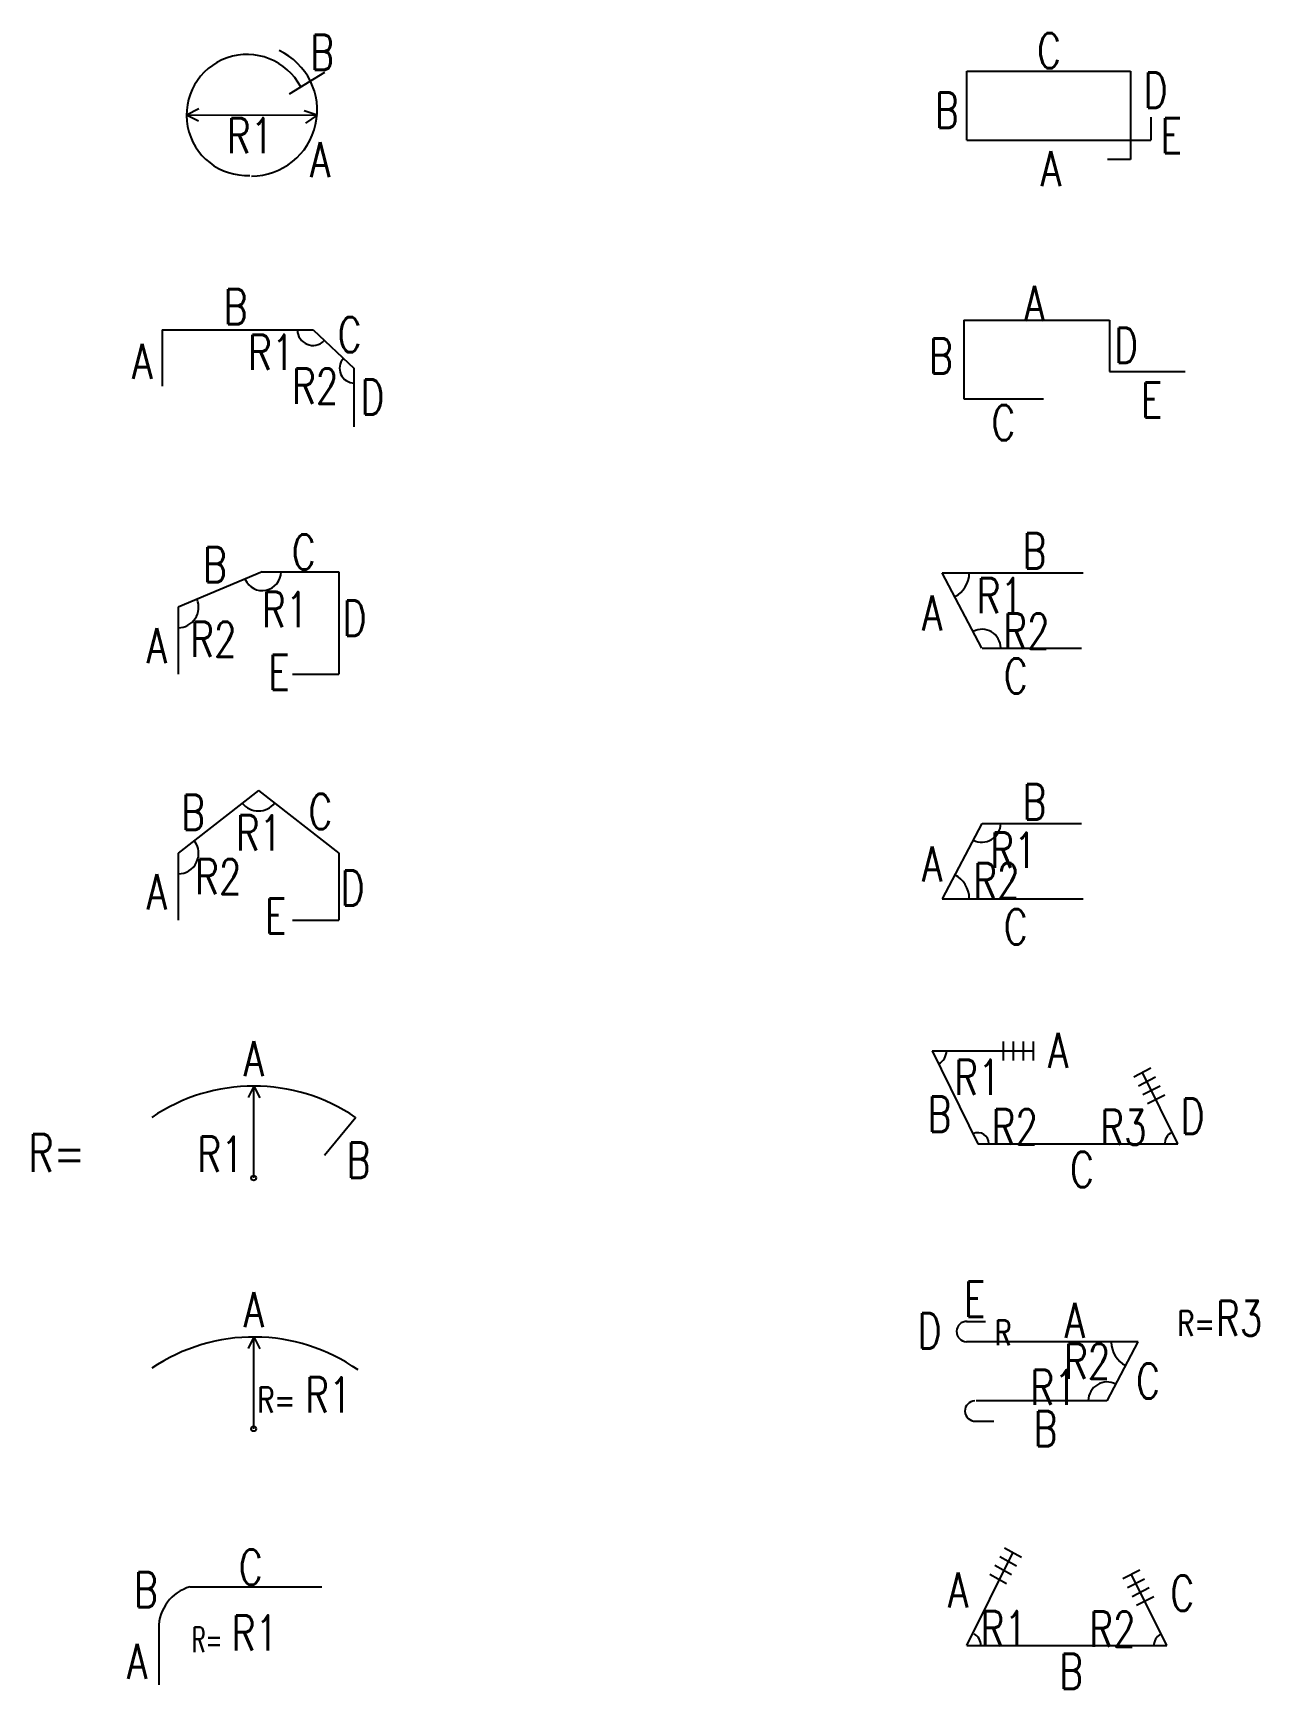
# Model space of a CAD drawing. Header units: millimetres. Extents: x -0.4 to 11.6, y -0.2 to 49.8.
# Drawn here: x -0.449 to 1.993, y 12.351 to 15.65 of the extents above; entities that cross this region are included whole.
import ezdxf
from ezdxf.enums import TextEntityAlignment as Align

# ---------------------------------------------------------------- set-up
doc = ezdxf.new("R2010")
doc.units = ezdxf.units.MM
for name, color, linetype in [('DIM', 7, 'Continuous'), ('SHOP', 2, 'Continuous'), ('TEXTSHOP', 3, 'Continuous')]:
    doc.layers.add(name, color=color, linetype=linetype)
doc.styles.add('ROMANS', font='romans.shx', dxfattribs={"width": 0.75, "bigfont": 'whgtxt.shx'})

# ---------------------------------------------------------------- blocks, each defined once
blk = doc.blocks.new('SSBAR_SHP_26')
at = {"color": 40}
blk.add_arc((-0.1129, -0.0286), 0.0858, 105.7649, 180, dxfattribs=at)
at = {"layer": 'SHOP', "color": 2}
for p, q in [((-0.1362, 0.054), (0.1263, 0.054)), ((-0.1986, -0.0286), (-0.1986, -0.1411))]:
    blk.add_line(p, q, dxfattribs=at)
at = {"layer": 'TEXTSHOP', "color": 3, "style": 'ROMANS', "width": 0.6}
blk.add_text('R=', height=0.05, dxfattribs=at).set_placement((-0.1021, -0.0765), align=Align.CENTER)
at = {"layer": 'TEXTSHOP', "color": 4, "style": 'ROMANS', "width": 0.75}
blk.add_attdef('C', text='', height=0.07, dxfattribs=at).set_placement((-0.0153, 0.0581), align=Align.CENTER)
for tag, p in [('B', (-0.2006, 0.0132)), ('A', (-0.2213, -0.1294))]:
    blk.add_attdef(tag, text='', height=0.07, dxfattribs=at).set_placement(p, align=Align.RIGHT)
blk.add_attdef('R1', (-0.0532, -0.073), '', height=0.07, dxfattribs=at)
blk = doc.blocks.new('SSBAR_SHP_27')
at = {"layer": 'DIM', "color": 7}
for p, q in [((-0.0094, 0.0519), (-0.0206, 0.0289)), ((-0.0094, -0.1312), (-0.0094, 0.0519)), ((-0.0094, 0.0519), (0.0028, 0.0282))]:
    blk.add_line(p, q, dxfattribs=at)
blk.add_circle((-0.0094, -0.1312), 0.00487, dxfattribs=at)
at = {"layer": 'SHOP', "color": 2}
blk.add_arc((-0.0094, -0.3107), 0.3625, 54.9858, 124.0789, dxfattribs=at)
at = {"layer": 'TEXTSHOP', "color": 3, "style": 'ROMANS', "width": 0.75}
blk.add_text('R=', height=0.05, dxfattribs=at).set_placement((-0.0022, -0.0984))
at = {"layer": 'TEXTSHOP', "color": 4, "style": 'ROMANS', "width": 0.75}
blk.add_attdef('A', text='', height=0.07, dxfattribs=at).set_placement((-0.0091, 0.0715), align=Align.CENTER)
blk.add_attdef('R1', (0.0932, -0.0984), '', height=0.07, dxfattribs=at)
blk = doc.blocks.new('SSBAR_SHP_28')
at = {"layer": 'DIM', "color": 7}
for p, q in [((-0.0094, 0.0519), (-0.0206, 0.0289)), ((-0.0094, -0.1312), (-0.0094, 0.0519)), ((-0.0094, 0.0519), (0.0028, 0.0282))]:
    blk.add_line(p, q, dxfattribs=at)
blk.add_circle((-0.0094, -0.1312), 0.00487, dxfattribs=at)
at = {"layer": 'SHOP', "color": 2}
blk.add_line((0.1319, -0.0861), (0.1938, -0.0104), dxfattribs=at)
blk.add_arc((-0.0094, -0.3107), 0.3625, 55.9211, 124.0789, dxfattribs=at)
at = {"layer": 'TEXTSHOP', "color": 3, "style": 'ROMANS', "width": 0.75}
blk.add_text('R=', height=0.075, dxfattribs=at).set_placement((-0.3452, -0.1187), align=Align.RIGHT)
at = {"layer": 'TEXTSHOP', "color": 4, "style": 'ROMANS', "width": 0.75}
blk.add_attdef('A', text='', height=0.07, dxfattribs=at).set_placement((-0.0091, 0.0715), align=Align.CENTER)
blk.add_attdef('R1', text='', height=0.07, dxfattribs=at).set_placement((-0.0292, -0.1187), align=Align.RIGHT)
blk.add_attdef('B', (0.1757, -0.1307), '', height=0.07, dxfattribs=at)
blk = doc.blocks.new('SSBAR_SHP_29')
at = {"layer": 'DIM', "color": 7}
for centre, start, end in [((0, 0.1411), 218.075, 321.925), ((-0.16, 0.0157), 270, 38.075)]:
    blk.add_arc(centre, 0.0409, start, end, dxfattribs=at)
at = {"layer": 'SHOP', "color": 2}
for p, q in [((0, 0.1411), (-0.16, 0.0157)), ((0, 0.1411), (0.16, 0.0157)), ((-0.16, 0.0157), (-0.16, -0.1177)), ((0.16, 0.0157), (0.16, -0.1177)), ((0.068, -0.1177), (0.16, -0.1177))]:
    blk.add_line(p, q, dxfattribs=at)
at = {"layer": 'TEXTSHOP', "color": 4, "style": 'ROMANS', "width": 0.75}
for tag, p in [('B', (-0.1065, 0.0625)), ('A', (-0.182, -0.0961)), ('E', (0.0555, -0.1442))]:
    blk.add_attdef(tag, text='', height=0.07, dxfattribs=at).set_placement(p, align=Align.RIGHT)
for tag, p in [('C', (0.0998, 0.0639)), ('R2', (-0.1261, -0.0657)), ('D', (0.1641, -0.0884))]:
    blk.add_attdef(tag, p, '', height=0.07, dxfattribs=at)
blk.add_attdef('R1', text='', height=0.07, dxfattribs=at).set_placement((0.0011, 0.0215), align=Align.CENTER)
blk = doc.blocks.new('SSBAR_SHP_30')
blk.add_arc((0.0077, 0.0765), 0.0373, 203.4918, 0)
at = {"layer": 'DIM', "color": 7}
blk.add_arc((-0.16, 0.0061), 0.0409, 270, 22.77, dxfattribs=at)
at = {"layer": 'SHOP', "color": 2}
for p, q in [((0.0077, 0.0765), (-0.16, 0.0061)), ((0.16, 0.0765), (0.16, -0.1273)), ((-0.16, 0.0061), (-0.16, -0.1273)), ((0.068, -0.1273), (0.16, -0.1273))]:
    blk.add_line(p, q, dxfattribs=at)
at = {"layer": 'SHOP'}
blk.add_line((0.0077, 0.0765), (0.16, 0.0765), dxfattribs=at)
at = {"layer": 'TEXTSHOP', "color": 4, "style": 'ROMANS', "width": 0.75}
for tag, p in [('C', (0.0902, 0.0813)), ('R1', (0.0532, -0.0335))]:
    blk.add_attdef(tag, text='', height=0.07, dxfattribs=at).set_placement(p, align=Align.CENTER)
for tag, p in [('B', (-0.0631, 0.0557)), ('A', (-0.182, -0.1057)), ('E', (0.0623, -0.1587))]:
    blk.add_attdef(tag, text='', height=0.07, dxfattribs=at).set_placement(p, align=Align.RIGHT)
for tag, p in [('D', (0.1679, -0.0508)), ('R2', (-0.1358, -0.0927))]:
    blk.add_attdef(tag, p, '', height=0.07, dxfattribs=at)
blk = doc.blocks.new('SSBAR_SHP_31')
at = {"color": 40}
for centre, radius, start, end in [((0.1088, 0.059), 0.0312, 181.2484, 313.9531), ((0.1908, -0.018), 0.0291, 137.9535, 270.032)]:
    blk.add_arc(centre, radius, start, end, dxfattribs=at)
at = {"layer": 'SHOP', "color": 2}
for p, q in [((-0.1921, 0.059), (0.1088, 0.059)), ((-0.1921, 0.059), (-0.1921, -0.0535)), ((0.1088, 0.059), (0.1908, -0.018)), ((0.1909, -0.1345), (0.1908, -0.018))]:
    blk.add_line(p, q, dxfattribs=at)
at = {"layer": 'TEXTSHOP', "color": 4, "style": 'ROMANS', "width": 0.75}
blk.add_attdef('B', text='', height=0.07, dxfattribs=at).set_placement((-0.0456, 0.0699), align=Align.CENTER)
for tag, p in [('C', (0.1581, 0.0143)), ('D', (0.2034, -0.1101))]:
    blk.add_attdef(tag, p, '', height=0.07, dxfattribs=at)
for tag, p in [('R1', (0.0715, -0.0208)), ('A', (-0.2111, -0.0391)), ('R2', (0.1593, -0.0883))]:
    blk.add_attdef(tag, text='', height=0.07, dxfattribs=at).set_placement(p, align=Align.RIGHT)
blk = doc.blocks.new('SSBAR_SHP_32')
at = {"color": 0}
for p, q in [((0.0618, 0.0291), (0.1326, 0.0725)), ((-0.1433, -0.0128), (0.1167, -0.0133))]:
    blk.add_line(p, q, dxfattribs=at)
at = {"color": 2}
for centre, radius, start, end in [((-0.0227, -0.013), 0.1206, 27.5958, 272.7513), ((-0.0139, -0.0036), 0.131, 269.9746, 65.194)]:
    blk.add_arc(centre, radius, start, end, dxfattribs=at)
at = {"layer": 'DIM', "color": 7}
for p, q in [((-0.1433, -0.0128), (-0.1185, 0.0001)), ((-0.1433, -0.0128), (-0.1191, -0.0244)), ((0.1167, -0.0133), (0.0912, -0.005)), ((0.1167, -0.0133), (0.0938, -0.0294))]:
    blk.add_line(p, q, dxfattribs=at)
at = {"layer": 'TEXTSHOP', "color": 4, "style": 'ROMANS', "width": 0.75}
for tag, p in [('B', (0.1033, 0.0767)), ('A', (0.1028, -0.1369))]:
    blk.add_attdef(tag, p, '', height=0.07, dxfattribs=at)
blk.add_attdef('R1', text='', height=0.07, dxfattribs=at).set_placement((-0.0167, -0.0541), align=Align.MIDDLE_CENTER)
blk = doc.blocks.new('SSBAR_SHP_226')
at = {"color": 2}
for p, q in [((-0.1886, -0.0632), (-0.0967, 0.1218)), ((0.2096, -0.0632), (0.1392, 0.0786)), ((-0.1886, -0.0632), (0.2096, -0.0632))]:
    blk.add_line(p, q, dxfattribs=at)
at = {"color": 40}
for p, q in [((-0.0898, 0.095), (-0.1232, 0.1138)), ((-0.08, 0.1125), (-0.1134, 0.1312)), ((-0.1093, 0.0601), (-0.1428, 0.0789)), ((-0.0995, 0.0776), (-0.133, 0.0963)), ((0.1562, 0.0873), (0.1222, 0.0698)), ((0.1654, 0.0695), (0.1313, 0.052)), ((0.1745, 0.0517), (0.1404, 0.0342)), ((0.1836, 0.034), (0.1496, 0.0165))]:
    blk.add_line(p, q, dxfattribs=at)
at = {"color": 0}
for centre, radius, start, end in [((-0.1886, -0.0632), 0.0278, 359.8153, 59.153), ((0.2096, -0.0632), 0.0258, 118.1153, 183.2168)]:
    blk.add_arc(centre, radius, start, end, dxfattribs=at)
at = {"layer": 'TEXTSHOP', "color": 30, "true_color": 0xf8991e, "style": 'ROMANS', "width": 0.75}
for tag, p in [('COUPLER1', (-0.1003, 0.1402)), ('COUPLER2', (0.1409, 0.097))]:
    blk.add_attdef(tag, text='', height=0.05, dxfattribs=at).set_placement(p, align=Align.BOTTOM_CENTER)
at = {"layer": 'TEXTSHOP', "color": 4, "style": 'ROMANS', "width": 0.75}
for tag, p in [('A', (-0.1855, 0.0125)), ('R2', (0.1476, -0.0653))]:
    blk.add_attdef(tag, text='', height=0.07, dxfattribs=at).set_placement(p, align=Align.RIGHT)
for tag, p in [('C', (0.2168, 0.0063)), ('R1', (-0.1612, -0.0644))]:
    blk.add_attdef(tag, p, '', height=0.07, dxfattribs=at)
blk.add_attdef('B', text='', height=0.07, dxfattribs=at).set_placement((0.0189, -0.1494), align=Align.CENTER)
blk = doc.blocks.new('SSBAR_SHP_227')
at = {"color": 2}
for p, q in [((-0.1894, 0.0829), (-0.1518, 0.0829)), ((0.1529, 0.0424), (-0.1894, 0.0424)), ((-0.1727, -0.1159), (-0.1351, -0.1159))]:
    blk.add_line(p, q, dxfattribs=at)
for centre, start, end in [((-0.1888, 0.0626), 88.238, 268.238), ((-0.1721, -0.0956), 91.762, 271.762)]:
    blk.add_arc(centre, 0.0203, start, end, dxfattribs=at)
at = {"color": 0}
for centre, radius, start, end in [((0.1529, 0.0424), 0.0538, 181.0766, 242.2466), ((0.0908, -0.0754), 0.0376, 62.6219, 179.2117)]:
    blk.add_arc(centre, radius, start, end, dxfattribs=at)
at = {"layer": 'SHOP', "color": 2}
for p, q in [((0.0908, -0.0754), (0.1529, 0.0424)), ((0.0903, -0.0754), (-0.1698, -0.0754))]:
    blk.add_line(p, q, dxfattribs=at)
at = {"layer": 'TEXTSHOP', "color": 3, "style": 'ROMANS', "width": 0.75}
for s, p in [('R=', (0.2305, 0.0542)), ('R', (-0.1336, 0.0353))]:
    blk.add_text(s, height=0.05, dxfattribs=at).set_placement(p)
at = {"layer": 'TEXTSHOP', "color": 4, "style": 'ROMANS', "width": 0.75}
for tag, p in [('E', (-0.1513, 0.0922)), ('D', (-0.2393, 0.0292)), ('R2', (0.0972, -0.0315)), ('R1', (0.0303, -0.0836))]:
    blk.add_attdef(tag, text='', height=0.07, dxfattribs=at).set_placement(p, align=Align.RIGHT)
for tag, p in [('A', (0.0265, 0.05)), ('B', (-0.0322, -0.1658))]:
    blk.add_attdef(tag, text='', height=0.07, dxfattribs=at).set_placement(p, align=Align.CENTER)
for tag, p in [('R3', (0.3077, 0.0542)), ('C', (0.1487, -0.071))]:
    blk.add_attdef(tag, p, '', height=0.07, dxfattribs=at)
blk = doc.blocks.new('SSBAR_SHP_228')
at = {"color": 40}
for p, q in [((-0.1164, 0.141), (-0.1164, 0.1027)), ((-0.0964, 0.141), (-0.0964, 0.1027)), ((-0.0764, 0.141), (-0.0764, 0.1027)), ((-0.0564, 0.141), (-0.0564, 0.1027)), ((0.1782, 0.0873), (0.1441, 0.0698)), ((0.1873, 0.0695), (0.1532, 0.052)), ((0.1964, 0.0517), (0.1623, 0.0342)), ((0.2056, 0.034), (0.1715, 0.0165))]:
    blk.add_line(p, q, dxfattribs=at)
at = {"color": 2}
for p, q in [((-0.2575, 0.1218), (-0.0564, 0.1218)), ((0.2315, -0.0632), (0.1611, 0.0786)), ((-0.1667, -0.0632), (0.2315, -0.0632))]:
    blk.add_line(p, q, dxfattribs=at)
at = {"color": 0}
blk.add_line((-0.2575, 0.1218), (-0.1667, -0.0632), dxfattribs=at)
for centre, radius, start, end in [((-0.2575, 0.1218), 0.0284, 296.7843, 0), ((-0.1667, -0.0632), 0.0222, 1.57, 113.7276), ((0.2315, -0.0632), 0.0258, 118.1153, 183.2168)]:
    blk.add_arc(centre, radius, start, end, dxfattribs=at)
at = {"layer": 'TEXTSHOP', "color": 30, "true_color": 0xf8991e, "style": 'ROMANS', "width": 0.75}
blk.add_attdef('COUPLER1', text='', height=0.05, dxfattribs=at).set_placement((-0.0922, 0.1591), align=Align.BOTTOM_CENTER)
at = {"layer": 'TEXTSHOP', "color": 4, "style": 'ROMANS', "width": 0.75}
for tag, p in [('A', (-0.0271, 0.0882)), ('R1', (-0.2137, 0.0344)), ('R2', (-0.1393, -0.0644)), ('D', (0.2375, -0.043))]:
    blk.add_attdef(tag, p, '', height=0.07, dxfattribs=at)
at = {"layer": 'TEXTSHOP', "color": 30, "true_color": 0xf8991e, "style": 'ROMANS', "width": 0.75}
blk.add_attdef('COUPLER2', text='', height=0.05, dxfattribs=at).set_placement((0.1925, 0.0449), align=Align.BOTTOM_LEFT)
at = {"layer": 'TEXTSHOP', "color": 4, "style": 'ROMANS', "width": 0.75}
for tag, p in [('B', (-0.2196, -0.0392)), ('R3', (0.1695, -0.0653))]:
    blk.add_attdef(tag, text='', height=0.07, dxfattribs=at).set_placement(p, align=Align.RIGHT)
blk.add_attdef('C', text='', height=0.07, dxfattribs=at).set_placement((0.0408, -0.1494), align=Align.CENTER)
blk = doc.blocks.new('SSBAR_SHP_229')
at = {"color": 2}
blk.add_line((-0.2375, -0.0748), (0.0429, -0.0748), dxfattribs=at)
at = {"color": 0}
for centre, radius, start, end in [((-0.1587, 0.0754), 0.0376, 242.6219, 359.2117), ((-0.2375, -0.0748), 0.0538, 1.0766, 62.2466)]:
    blk.add_arc(centre, radius, start, end, dxfattribs=at)
at = {"layer": 'SHOP', "color": 2}
for p, q in [((-0.1587, 0.0754), (-0.2375, -0.0748)), ((-0.1583, 0.0754), (0.04, 0.0754))]:
    blk.add_line(p, q, dxfattribs=at)
at = {"layer": 'TEXTSHOP', "color": 4, "style": 'ROMANS', "width": 0.75}
for tag, p in [('B', (-0.054, 0.0834)), ('C', (-0.0911, -0.1658))]:
    blk.add_attdef(tag, text='', height=0.07, dxfattribs=at).set_placement(p, align=Align.CENTER)
for tag, p in [('R1', (-0.1421, -0.013)), ('R2', (-0.1759, -0.0737))]:
    blk.add_attdef(tag, p, '', height=0.07, dxfattribs=at)
blk.add_attdef('A', text='', height=0.07, dxfattribs=at).set_placement((-0.2373, -0.0405), align=Align.RIGHT)
blk = doc.blocks.new('SSBAR_SHP_230')
at = {"color": 2}
blk.add_line((-0.2375, 0.0748), (0.0429, 0.0748), dxfattribs=at)
at = {"color": 0}
for centre, radius, start, end in [((-0.2375, 0.0748), 0.0538, 297.7534, 358.9234), ((-0.1587, -0.0754), 0.0376, 0.7883, 117.3781)]:
    blk.add_arc(centre, radius, start, end, dxfattribs=at)
at = {"layer": 'SHOP', "color": 2}
for p, q in [((-0.1587, -0.0754), (-0.2375, 0.0748)), ((-0.1583, -0.0754), (0.04, -0.0754))]:
    blk.add_line(p, q, dxfattribs=at)
at = {"layer": 'TEXTSHOP', "color": 4, "style": 'ROMANS', "width": 0.75}
for tag, p in [('B', (-0.054, 0.0834)), ('C', (-0.0911, -0.1658))]:
    blk.add_attdef(tag, text='', height=0.07, dxfattribs=at).set_placement(p, align=Align.CENTER)
for tag, p in [('R1', (-0.169, -0.006)), ('R2', (-0.116, -0.0767))]:
    blk.add_attdef(tag, p, '', height=0.07, dxfattribs=at)
blk.add_attdef('A', text='', height=0.07, dxfattribs=at).set_placement((-0.2373, -0.0405), align=Align.RIGHT)
blk = doc.blocks.new('SSBAR_SHP_231')
at = {"color": 2}
for p, q in [((0.0956, -0.0245), (0.2461, -0.0245)), ((-0.1944, -0.0785), (-0.0361, -0.0785))]:
    blk.add_line(p, q, dxfattribs=at)
at = {"layer": 'SHOP', "color": 2}
for p, q in [((-0.1944, 0.0781), (-0.1944, -0.0785)), ((-0.1944, 0.0781), (0.0956, 0.0781)), ((0.0956, 0.0781), (0.0956, -0.0245))]:
    blk.add_line(p, q, dxfattribs=at)
at = {"layer": 'TEXTSHOP', "color": 4, "style": 'ROMANS', "width": 0.75}
for tag, p in [('A', (-0.0541, 0.0763)), ('E', (0.1795, -0.1161)), ('C', (-0.1157, -0.1611))]:
    blk.add_attdef(tag, text='', height=0.07, dxfattribs=at).set_placement(p, align=Align.CENTER)
blk.add_attdef('B', text='', height=0.07, dxfattribs=at).set_placement((-0.2166, -0.0281), align=Align.RIGHT)
blk.add_attdef('D', (0.105, -0.0069), '', height=0.07, dxfattribs=at)
blk = doc.blocks.new('SSBAR_SHP_232')
at = {"color": 2}
for p, q in [((-0.1886, -0.0632), (-0.1886, 0.0746)), ((-0.1886, 0.0746), (0.1373, 0.0746)), ((0.1373, 0.0746), (0.1373, -0.1015)), ((0.1777, -0.0176), (0.1777, -0.0632)), ((-0.1886, -0.0632), (0.1777, -0.0632)), ((0.1373, -0.1015), (0.0917, -0.1015))]:
    blk.add_line(p, q, dxfattribs=at)
at = {"layer": 'TEXTSHOP', "color": 4, "style": 'ROMANS', "width": 0.75}
for tag, p in [('C', (-0.0249, 0.0801)), ('A', (-0.021, -0.1548))]:
    blk.add_attdef(tag, text='', height=0.07, dxfattribs=at).set_placement(p, align=Align.CENTER)
for tag, p in [('D', (0.1639, 0.0015)), ('E', (0.1974, -0.0892))]:
    blk.add_attdef(tag, p, '', height=0.07, dxfattribs=at)
blk.add_attdef('B', text='', height=0.07, dxfattribs=at).set_placement((-0.2051, -0.0385), align=Align.RIGHT)

msp = doc.modelspace()

# ---------------------------------------------------------------- block references
for name, p, values in [('SSBAR_SHP_32', (0, 15.5), {'R1': 'R1', 'A': 'A', 'B': 'B'}), ('SSBAR_SHP_232', (1.6, 15.5), {'E': 'E', 'C': 'C', 'B': 'B', 'D': 'D', 'A': 'A'}), ('SSBAR_SHP_231', (1.6, 15), {'E': 'E', 'A': 'A', 'B': 'B', 'D': 'D', 'C': 'C'}), ('SSBAR_SHP_31', (0, 15), {'R2': 'R2', 'R1': 'R1', 'C': 'C', 'D': 'D', 'B': 'B', 'A': 'A'}), ('SSBAR_SHP_30', (0, 14.5), {'E': 'E', 'B': 'B', 'R2': 'R2', 'R1': 'R1', 'C': 'C', 'D': 'D', 'A': 'A'}), ('SSBAR_SHP_230', (1.6, 14.5), {'R2': 'R2', 'R1': 'R1', 'C': 'C', 'B': 'B', 'A': 'A'}), ('SSBAR_SHP_29', (0, 14), {'E': 'E', 'B': 'B', 'R2': 'R2', 'R1': 'R1', 'C': 'C', 'D': 'D', 'A': 'A'}), ('SSBAR_SHP_229', (1.6, 14), {'R2': 'R2', 'R1': 'R1', 'C': 'C', 'B': 'B', 'A': 'A'}), ('SSBAR_SHP_28', (0, 13.5), {'A': 'A', 'R1': 'R1', 'B': 'B'}), ('SSBAR_SHP_228', (1.6, 13.5), {'A': 'A', 'R1': 'R1', 'R3': 'R3', 'C': 'C', 'D': 'D', 'B': 'B', 'R2': 'R2'}), ('SSBAR_SHP_27', (0, 13), {'R1': 'R1', 'A': 'A'}), ('SSBAR_SHP_227', (1.6, 13), {'E': 'E', 'D': 'D', 'R3': 'R3', 'R1': 'R1', 'R2': 'R2', 'B': 'B', 'A': 'A', 'C': 'C'}), ('SSBAR_SHP_26', (0, 12.5), {'R1': 'R1', 'B': 'B', 'C': 'C', 'A': 'A'}), ('SSBAR_SHP_226', (1.6, 12.5), {'A': 'A', 'R2': 'R2', 'B': 'B', 'C': 'C', 'R1': 'R1'})]:
    msp.add_blockref(name, p).add_auto_attribs(values)

doc.saveas('drawing.dxf')
